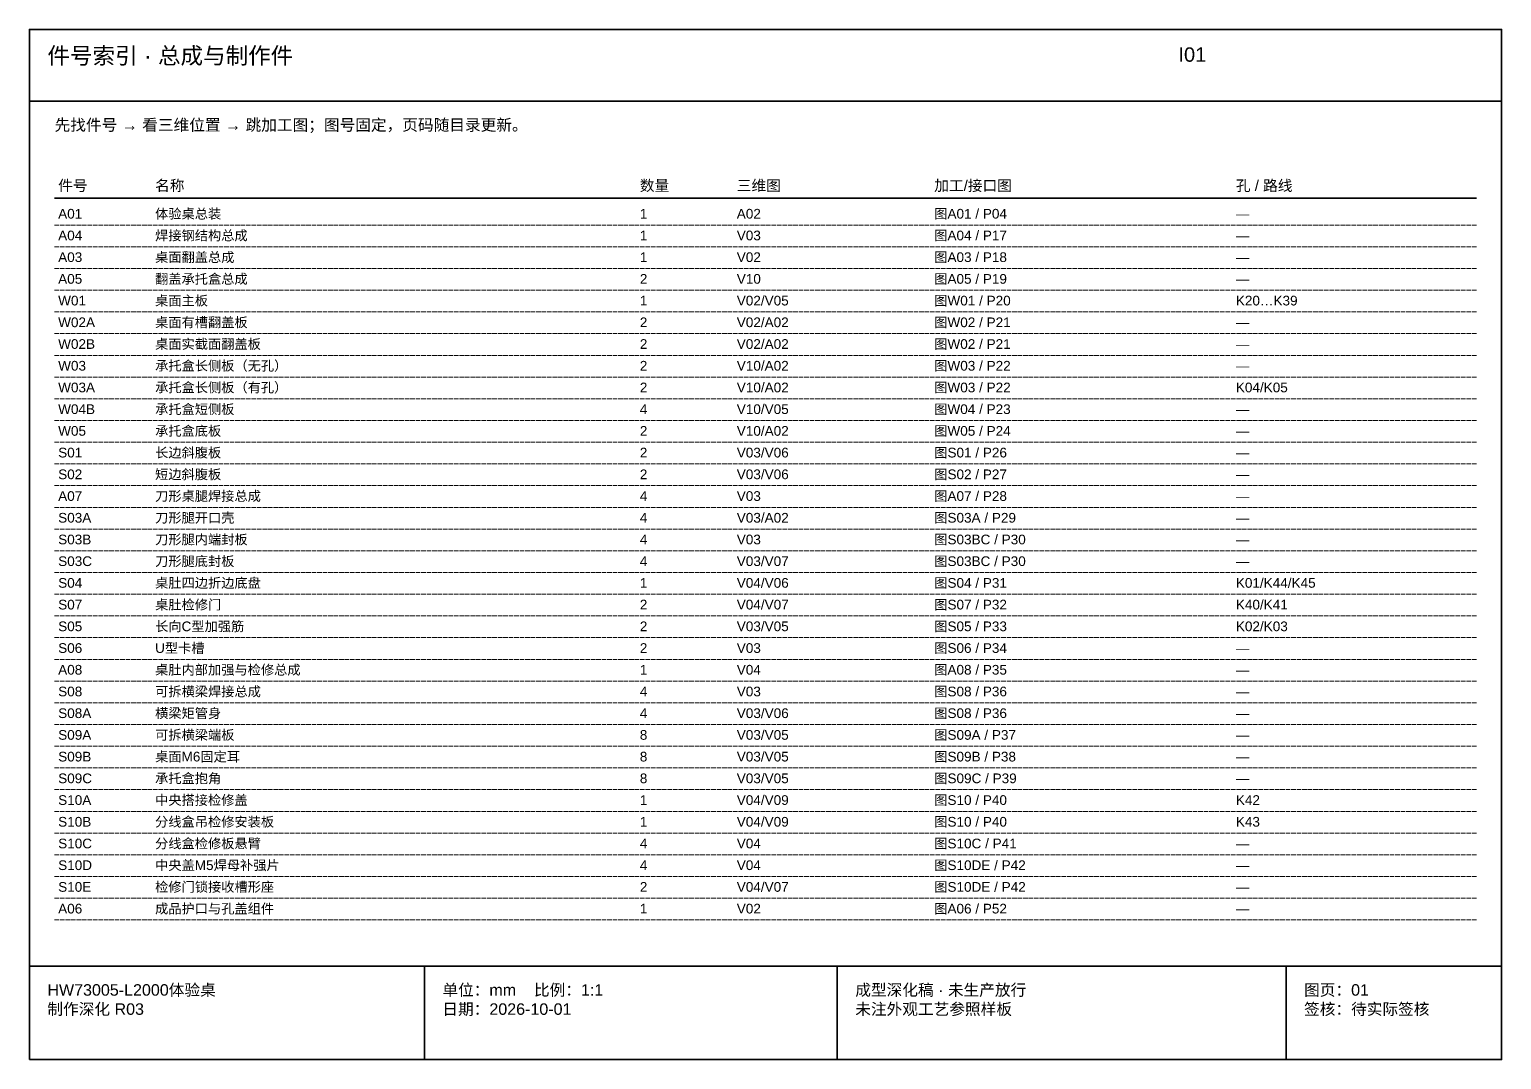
# Model space of a CAD drawing. Header units: millimetres. Extents: x 50 to 612415, y 2 to 4150.
# Drawn here: x 588005 to 588415, y 5 to 292 of the extents above; entities that cross this region are included whole.
import ezdxf

# ---------------------------------------------------------------- set-up
doc = ezdxf.new("R2010")
doc.units = ezdxf.units.MM
doc.linetypes.add('DASHED', pattern=[1.524, 1.27, -0.254])
for name, color, linetype, lineweight in [('FRAME', 7, 'Continuous', 35), ('HIDDEN', 8, 'DASHED', 13), ('NOTE', 7, 'Continuous', 18)]:
    doc.layers.add(name, color=color, linetype=linetype, lineweight=lineweight)
doc.styles.add('CN', font='Arial Unicode.ttf')

msp = doc.modelspace()

# ---------------------------------------------------------------- linework, layer by layer
at = {"layer": 'FRAME'}
for p, q in [((588005, 272), (588415, 272)), ((588012, 245), (588408, 245)), ((588005, 31), (588415, 31)), ((588115, 5), (588115, 31)), ((588230, 5), (588230, 31)), ((588355, 5), (588355, 31))]:
    msp.add_line(p, q, dxfattribs=at)
msp.add_lwpolyline([(588005, 5), (588415, 5), (588415, 292), (588005, 292)], close=True, dxfattribs=at)
at = {"layer": 'HIDDEN'}
for p, q in [((588012, 237.5), (588408, 237.5)), ((588012, 231.45), (588408, 231.45)), ((588012, 225.4), (588408, 225.4)), ((588012, 219.35), (588408, 219.35)), ((588012, 213.3), (588408, 213.3)), ((588012, 207.25), (588408, 207.25)), ((588012, 201.2), (588408, 201.2)), ((588012, 195.15), (588408, 195.15)), ((588012, 189.1), (588408, 189.1)), ((588012, 183.05), (588408, 183.05)), ((588012, 177), (588408, 177)), ((588012, 170.95), (588408, 170.95)), ((588012, 164.9), (588408, 164.9)), ((588012, 158.85), (588408, 158.85)), ((588012, 152.8), (588408, 152.8)), ((588012, 146.75), (588408, 146.75)), ((588012, 140.7), (588408, 140.7)), ((588012, 134.65), (588408, 134.65)), ((588012, 128.6), (588408, 128.6)), ((588012, 122.55), (588408, 122.55)), ((588012, 116.5), (588408, 116.5)), ((588012, 110.45), (588408, 110.45)), ((588012, 104.4), (588408, 104.4)), ((588012, 98.35), (588408, 98.35)), ((588012, 92.3), (588408, 92.3)), ((588012, 86.25), (588408, 86.25)), ((588012, 80.2), (588408, 80.2)), ((588012, 74.15), (588408, 74.15)), ((588012, 68.1), (588408, 68.1)), ((588012, 62.05), (588408, 62.05)), ((588012, 56), (588408, 56)), ((588012, 49.95), (588408, 49.95)), ((588012, 43.9), (588408, 43.9))]:
    msp.add_line(p, q, dxfattribs=at)

# ---------------------------------------------------------------- texts
at = {"layer": 'NOTE', "attachment_point": 1, "style": 'CN'}
for s, insert, char_height, width in [('件号索引 · 总成与制作件', (588010, 287), 4.6, 310), ('I01', (588325, 287), 4, 90), ('先找件号 → 看三维位置 → 跳加工图；图号固定，页码随目录更新。', (588012, 267), 3.2, 395), ('件号', (588013, 250), 3, 100), ('名称', (588040, 250), 3, 100), ('数量', (588175, 250), 3, 100), ('三维图', (588202, 250), 3, 100), ('加工/接口图', (588257, 250), 3, 100), ('孔 / 路线', (588341, 250), 3, 100), ('A01', (588013, 242), 2.7, 25), ('体验桌总装', (588040, 242), 2.7, 133), ('1', (588175, 242), 2.7, 25), ('A02', (588202, 242), 2.7, 53), ('图A01 / P04', (588257, 242), 2.7, 82), ('—', (588341, 242), 2.7, 66), ('A04', (588013, 235.95), 2.7, 25), ('焊接钢结构总成', (588040, 235.95), 2.7, 133), ('1', (588175, 235.95), 2.7, 25), ('V03', (588202, 235.95), 2.7, 53), ('图A04 / P17', (588257, 235.95), 2.7, 82), ('—', (588341, 235.95), 2.7, 66), ('A03', (588013, 229.9), 2.7, 25), ('桌面翻盖总成', (588040, 229.9), 2.7, 133), ('1', (588175, 229.9), 2.7, 25), ('V02', (588202, 229.9), 2.7, 53), ('图A03 / P18', (588257, 229.9), 2.7, 82), ('—', (588341, 229.9), 2.7, 66), ('A05', (588013, 223.85), 2.7, 25), ('翻盖承托盒总成', (588040, 223.85), 2.7, 133), ('2', (588175, 223.85), 2.7, 25), ('V10', (588202, 223.85), 2.7, 53), ('图A05 / P19', (588257, 223.85), 2.7, 82), ('—', (588341, 223.85), 2.7, 66), ('W01', (588013, 217.8), 2.7, 25), ('桌面主板', (588040, 217.8), 2.7, 133), ('1', (588175, 217.8), 2.7, 25), ('V02/V05', (588202, 217.8), 2.7, 53), ('图W01 / P20', (588257, 217.8), 2.7, 82), ('K20…K39', (588341, 217.8), 2.7, 66), ('W02A', (588013, 211.75), 2.7, 25), ('桌面有槽翻盖板', (588040, 211.75), 2.7, 133), ('2', (588175, 211.75), 2.7, 25), ('V02/A02', (588202, 211.75), 2.7, 53), ('图W02 / P21', (588257, 211.75), 2.7, 82), ('—', (588341, 211.75), 2.7, 66), ('W02B', (588013, 205.7), 2.7, 25), ('桌面实截面翻盖板', (588040, 205.7), 2.7, 133), ('2', (588175, 205.7), 2.7, 25), ('V02/A02', (588202, 205.7), 2.7, 53), ('图W02 / P21', (588257, 205.7), 2.7, 82), ('—', (588341, 205.7), 2.7, 66), ('W03', (588013, 199.65), 2.7, 25), ('承托盒长侧板（无孔）', (588040, 199.65), 2.7, 133), ('2', (588175, 199.65), 2.7, 25), ('V10/A02', (588202, 199.65), 2.7, 53), ('图W03 / P22', (588257, 199.65), 2.7, 82), ('—', (588341, 199.65), 2.7, 66), ('W03A', (588013, 193.6), 2.7, 25), ('承托盒长侧板（有孔）', (588040, 193.6), 2.7, 133), ('2', (588175, 193.6), 2.7, 25), ('V10/A02', (588202, 193.6), 2.7, 53), ('图W03 / P22', (588257, 193.6), 2.7, 82), ('K04/K05', (588341, 193.6), 2.7, 66), ('W04B', (588013, 187.55), 2.7, 25), ('承托盒短侧板', (588040, 187.55), 2.7, 133), ('4', (588175, 187.55), 2.7, 25), ('V10/V05', (588202, 187.55), 2.7, 53), ('图W04 / P23', (588257, 187.55), 2.7, 82), ('—', (588341, 187.55), 2.7, 66), ('W05', (588013, 181.5), 2.7, 25), ('承托盒底板', (588040, 181.5), 2.7, 133), ('2', (588175, 181.5), 2.7, 25), ('V10/A02', (588202, 181.5), 2.7, 53), ('图W05 / P24', (588257, 181.5), 2.7, 82), ('—', (588341, 181.5), 2.7, 66), ('S01', (588013, 175.45), 2.7, 25), ('长边斜腹板', (588040, 175.45), 2.7, 133), ('2', (588175, 175.45), 2.7, 25), ('V03/V06', (588202, 175.45), 2.7, 53), ('图S01 / P26', (588257, 175.45), 2.7, 82), ('—', (588341, 175.45), 2.7, 66), ('S02', (588013, 169.4), 2.7, 25), ('短边斜腹板', (588040, 169.4), 2.7, 133), ('2', (588175, 169.4), 2.7, 25), ('V03/V06', (588202, 169.4), 2.7, 53), ('图S02 / P27', (588257, 169.4), 2.7, 82), ('—', (588341, 169.4), 2.7, 66), ('A07', (588013, 163.35), 2.7, 25), ('刀形桌腿焊接总成', (588040, 163.35), 2.7, 133), ('4', (588175, 163.35), 2.7, 25), ('V03', (588202, 163.35), 2.7, 53), ('图A07 / P28', (588257, 163.35), 2.7, 82), ('—', (588341, 163.35), 2.7, 66), ('S03A', (588013, 157.3), 2.7, 25), ('刀形腿开口壳', (588040, 157.3), 2.7, 133), ('4', (588175, 157.3), 2.7, 25), ('V03/A02', (588202, 157.3), 2.7, 53), ('图S03A / P29', (588257, 157.3), 2.7, 82), ('—', (588341, 157.3), 2.7, 66), ('S03B', (588013, 151.25), 2.7, 25), ('刀形腿内端封板', (588040, 151.25), 2.7, 133), ('4', (588175, 151.25), 2.7, 25), ('V03', (588202, 151.25), 2.7, 53), ('图S03BC / P30', (588257, 151.25), 2.7, 82), ('—', (588341, 151.25), 2.7, 66), ('S03C', (588013, 145.2), 2.7, 25), ('刀形腿底封板', (588040, 145.2), 2.7, 133), ('4', (588175, 145.2), 2.7, 25), ('V03/V07', (588202, 145.2), 2.7, 53), ('图S03BC / P30', (588257, 145.2), 2.7, 82), ('—', (588341, 145.2), 2.7, 66), ('桌肚四边折边底盘', (588040, 139.15), 2.7, 133), ('S04', (588013, 139.15), 2.7, 25), ('1', (588175, 139.15), 2.7, 25), ('V04/V06', (588202, 139.15), 2.7, 53), ('图S04 / P31', (588257, 139.15), 2.7, 82), ('K01/K44/K45', (588341, 139.15), 2.7, 66), ('S07', (588013, 133.1), 2.7, 25), ('桌肚检修门', (588040, 133.1), 2.7, 133), ('2', (588175, 133.1), 2.7, 25), ('V04/V07', (588202, 133.1), 2.7, 53), ('图S07 / P32', (588257, 133.1), 2.7, 82), ('K40/K41', (588341, 133.1), 2.7, 66), ('长向C型加强筋', (588040, 127.05), 2.7, 133), ('V03/V05', (588202, 127.05), 2.7, 53), ('图S05 / P33', (588257, 127.05), 2.7, 82), ('K02/K03', (588341, 127.05), 2.7, 66), ('S05', (588013, 127.05), 2.7, 25), ('2', (588175, 127.05), 2.7, 25), ('S06', (588013, 121), 2.7, 25), ('U型卡槽', (588040, 121), 2.7, 133), ('2', (588175, 121), 2.7, 25), ('V03', (588202, 121), 2.7, 53), ('图S06 / P34', (588257, 121), 2.7, 82), ('—', (588341, 121), 2.7, 66), ('A08', (588013, 114.95), 2.7, 25), ('桌肚内部加强与检修总成', (588040, 114.95), 2.7, 133), ('1', (588175, 114.95), 2.7, 25), ('V04', (588202, 114.95), 2.7, 53), ('图A08 / P35', (588257, 114.95), 2.7, 82), ('—', (588341, 114.95), 2.7, 66), ('S08', (588013, 108.9), 2.7, 25), ('可拆横梁焊接总成', (588040, 108.9), 2.7, 133), ('4', (588175, 108.9), 2.7, 25), ('V03', (588202, 108.9), 2.7, 53), ('图S08 / P36', (588257, 108.9), 2.7, 82), ('—', (588341, 108.9), 2.7, 66), ('S08A', (588013, 102.85), 2.7, 25), ('横梁矩管身', (588040, 102.85), 2.7, 133), ('4', (588175, 102.85), 2.7, 25), ('V03/V06', (588202, 102.85), 2.7, 53), ('图S08 / P36', (588257, 102.85), 2.7, 82), ('—', (588341, 102.85), 2.7, 66), ('S09A', (588013, 96.8), 2.7, 25), ('可拆横梁端板', (588040, 96.8), 2.7, 133), ('8', (588175, 96.8), 2.7, 25), ('V03/V05', (588202, 96.8), 2.7, 53), ('图S09A / P37', (588257, 96.8), 2.7, 82), ('—', (588341, 96.8), 2.7, 66), ('S09B', (588013, 90.75), 2.7, 25), ('桌面M6固定耳', (588040, 90.75), 2.7, 133), ('8', (588175, 90.75), 2.7, 25), ('V03/V05', (588202, 90.75), 2.7, 53), ('图S09B / P38', (588257, 90.75), 2.7, 82), ('—', (588341, 90.75), 2.7, 66), ('S09C', (588013, 84.7), 2.7, 25), ('承托盒抱角', (588040, 84.7), 2.7, 133), ('8', (588175, 84.7), 2.7, 25), ('V03/V05', (588202, 84.7), 2.7, 53), ('图S09C / P39', (588257, 84.7), 2.7, 82), ('—', (588341, 84.7), 2.7, 66), ('S10A', (588013, 78.65), 2.7, 25), ('中央搭接检修盖', (588040, 78.65), 2.7, 133), ('1', (588175, 78.65), 2.7, 25), ('V04/V09', (588202, 78.65), 2.7, 53), ('图S10 / P40', (588257, 78.65), 2.7, 82), ('K42', (588341, 78.65), 2.7, 66), ('S10B', (588013, 72.6), 2.7, 25), ('分线盒吊检修安装板', (588040, 72.6), 2.7, 133), ('1', (588175, 72.6), 2.7, 25), ('V04/V09', (588202, 72.6), 2.7, 53), ('图S10 / P40', (588257, 72.6), 2.7, 82), ('K43', (588341, 72.6), 2.7, 66), ('S10C', (588013, 66.55), 2.7, 25), ('分线盒检修板悬臂', (588040, 66.55), 2.7, 133), ('4', (588175, 66.55), 2.7, 25), ('V04', (588202, 66.55), 2.7, 53), ('图S10C / P41', (588257, 66.55), 2.7, 82), ('—', (588341, 66.55), 2.7, 66), ('S10D', (588013, 60.5), 2.7, 25), ('中央盖M5焊母补强片', (588040, 60.5), 2.7, 133), ('4', (588175, 60.5), 2.7, 25), ('V04', (588202, 60.5), 2.7, 53), ('图S10DE / P42', (588257, 60.5), 2.7, 82), ('—', (588341, 60.5), 2.7, 66), ('S10E', (588013, 54.45), 2.7, 25), ('检修门锁接收槽形座', (588040, 54.45), 2.7, 133), ('2', (588175, 54.45), 2.7, 25), ('V04/V07', (588202, 54.45), 2.7, 53), ('图S10DE / P42', (588257, 54.45), 2.7, 82), ('—', (588341, 54.45), 2.7, 66), ('A06', (588013, 48.4), 2.7, 25), ('成品护口与孔盖组件', (588040, 48.4), 2.7, 133), ('1', (588175, 48.4), 2.7, 25), ('V02', (588202, 48.4), 2.7, 53), ('图A06 / P52', (588257, 48.4), 2.7, 82), ('—', (588341, 48.4), 2.7, 66), ('HW73005-L2000体验桌\\P制作深化 R03', (588010, 26), 3.2, 100), ('单位：mm    比例：1:1\\P日期：2026-10-01', (588120, 26), 3.2, 105), ('成型深化稿 · 未生产放行\\P未注外观工艺参照样板', (588235, 26), 3.2, 115), ('图页：01\\P签核：待实际签核', (588360, 26), 3.2, 55)]:
    msp.add_mtext(s, dxfattribs=dict(at, insert=insert, char_height=char_height, width=width))

doc.saveas('drawing.dxf')
